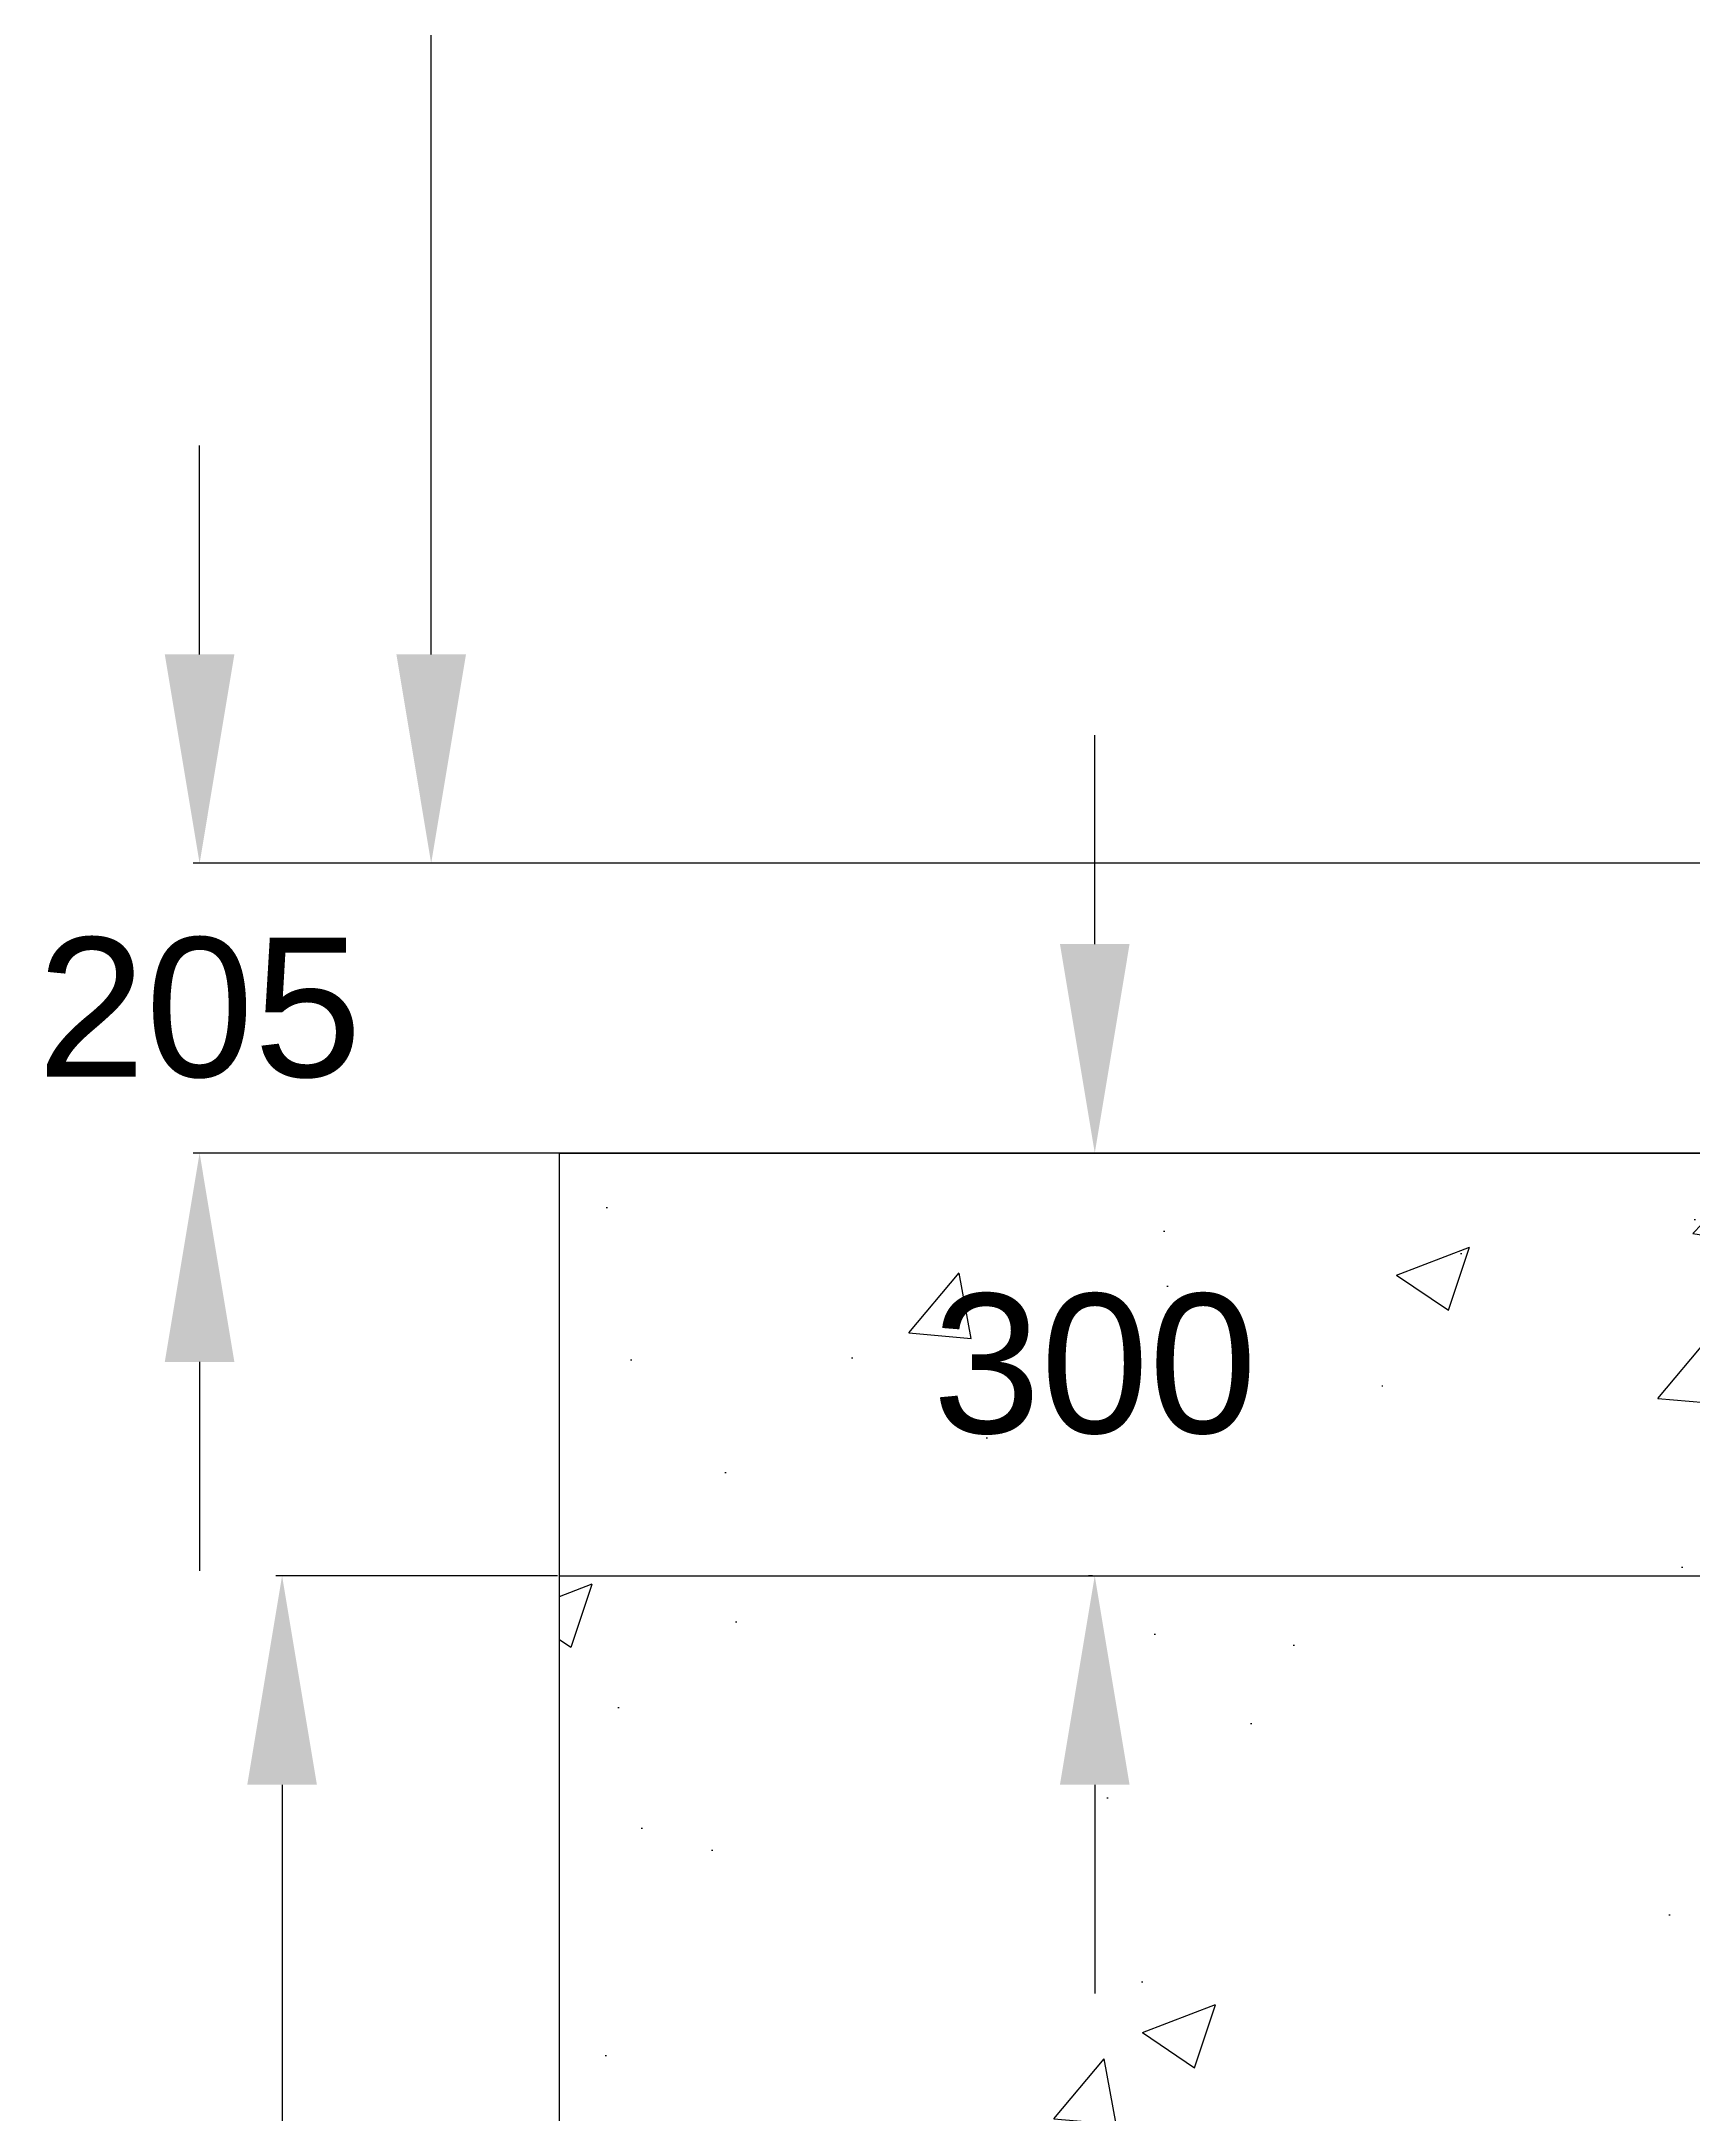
# Model space of a CAD drawing. Header units: inches. Extents: x 5487 to 6893, y 11 to 1027.
# Drawn here: x 5536.5 to 5584, y 356.9 to 416.4 of the extents above; entities that cross this region are included whole.
import ezdxf

# ---------------------------------------------------------------- set-up
doc = ezdxf.new("R2010")
doc.units = ezdxf.units.IN
doc.header["$MEASUREMENT"] = 0
doc.layers.add('DIMENSIONS', color=7, linetype='Continuous')
doc.styles.get("Standard").update_dxf_attribs({"font": 'arial.ttf', "height": 4})
doc.dimstyles.get("Standard").update_dxf_attribs({"dimtxt": 0.18, "dimasz": 6, "dimexe": 0.18, "dimexo": 0.0625, "dimgap": 0.09, "dimtad": 0, "dimtih": 1, "dimtoh": 1, "dimdec": 4, "dimzin": 0, "dimdsep": 46, "dimtxsty": 'Standard', "dimcen": 0.09, "dimadec": 0, "dimazin": 0, "dimtfac": 1, "dimtdec": 4, "dimtofl": 0, "dimtmove": 0, "dimatfit": 3, "dimfxl": 1, "dimtolj": 1, "dimtzin": 0, "dimarcsym": 0})

# ---------------------------------------------------------------- blocks, each defined once
blk = doc.blocks.new('*D66')
at = {"layer": 'Defpoints', "color": 0, "transparency": 16777216}
for p in [(5556.438, 453.604), (5547.69, 392.805), (5602.079, 392.805)]:
    blk.add_point(p, dxfattribs=at)
at = {"layer": 'DIMENSIONS', "color": 0, "lineweight": -2, "transparency": 16777216}
for p, q in [((5556.375, 453.604), (5547.51, 453.604)), ((5547.69, 447.604), (5547.69, 425.337)), ((5547.69, 398.805), (5547.69, 421.073)), ((5602.017, 392.805), (5547.51, 392.805))]:
    blk.add_line(p, q, dxfattribs=at)
at = {"layer": 'DIMENSIONS', "color": 0, "transparency": 16777216}
for points in [[(5546.69, 447.604), (5548.69, 447.604), (5547.69, 453.604)], [(5546.69, 398.805), (5548.69, 398.805), (5547.69, 392.805)]]:
    blk.add_solid(points, dxfattribs=at)
at = {"layer": 'DIMENSIONS', "color": 0, "transparency": 16777216, "insert": (5547.69, 423.205), "char_height": 4, "attachment_point": 5}
blk.add_mtext('\\A1;1625', dxfattribs=at)
blk = doc.blocks.new('*D67')
at = {"layer": 'Defpoints', "color": 0, "transparency": 16777216}
for p in [(5602.079, 392.805), (5541.037, 384.485), (5598.843, 384.485)]:
    blk.add_point(p, dxfattribs=at)
at = {"layer": 'DIMENSIONS', "color": 0, "lineweight": -2, "transparency": 16777216}
for p, q in [((5541.037, 398.805), (5541.037, 404.805)), ((5602.017, 392.805), (5540.857, 392.805)), ((5598.78, 384.485), (5540.857, 384.485)), ((5541.037, 378.485), (5541.037, 372.485))]:
    blk.add_line(p, q, dxfattribs=at)
at = {"layer": 'DIMENSIONS', "color": 0, "transparency": 16777216}
for points in [[(5540.037, 398.805), (5542.037, 398.805), (5541.037, 392.805)], [(5540.037, 378.485), (5542.037, 378.485), (5541.037, 384.485)]]:
    blk.add_solid(points, dxfattribs=at)
at = {"layer": 'DIMENSIONS', "color": 0, "transparency": 16777216, "insert": (5541.037, 388.645), "char_height": 4, "attachment_point": 5}
blk.add_mtext('\\A1;205', dxfattribs=at)
blk = doc.blocks.new('*D68')
at = {"layer": 'Defpoints', "color": 0, "transparency": 16777216}
for p in [(5566.752, 384.485), (5566.752, 372.346), (5566.752, 372.346)]:
    blk.add_point(p, dxfattribs=at)
at = {"layer": 'DIMENSIONS', "color": 0, "lineweight": -2, "transparency": 16777216}
for p, q in [((5566.752, 390.485), (5566.752, 396.485)), ((5566.69, 384.485), (5566.572, 384.485)), ((5566.69, 372.346), (5566.572, 372.346)), ((5566.752, 366.346), (5566.752, 360.346))]:
    blk.add_line(p, q, dxfattribs=at)
at = {"layer": 'DIMENSIONS', "color": 0, "transparency": 16777216}
for points in [[(5565.752, 390.485), (5567.752, 390.485), (5566.752, 384.485)], [(5565.752, 366.346), (5567.752, 366.346), (5566.752, 372.346)]]:
    blk.add_solid(points, dxfattribs=at)
at = {"layer": 'DIMENSIONS', "color": 0, "transparency": 16777216, "insert": (5566.752, 378.415), "char_height": 4, "attachment_point": 5}
blk.add_mtext('\\A1;300', dxfattribs=at)
blk = doc.blocks.new('*D70')
at = {"layer": 'Defpoints', "color": 0, "transparency": 16777216}
for p in [(5551.378, 372.346), (5543.407, 210.615), (5551.378, 210.615)]:
    blk.add_point(p, dxfattribs=at)
at = {"layer": 'DIMENSIONS', "color": 0, "lineweight": -2, "transparency": 16777216}
for p, q in [((5551.316, 372.346), (5543.227, 372.346)), ((5543.407, 366.346), (5543.407, 293.614)), ((5543.407, 216.615), (5543.407, 289.347)), ((5551.316, 210.615), (5543.227, 210.615))]:
    blk.add_line(p, q, dxfattribs=at)
at = {"layer": 'DIMENSIONS', "color": 0, "transparency": 16777216}
for points in [[(5542.407, 366.346), (5544.407, 366.346), (5543.407, 372.346)], [(5542.407, 216.615), (5544.407, 216.615), (5543.407, 210.615)]]:
    blk.add_solid(points, dxfattribs=at)
at = {"layer": 'DIMENSIONS', "color": 0, "transparency": 16777216, "insert": (5543.407, 291.48), "char_height": 4, "attachment_point": 5}
blk.add_mtext('\\A1;3348', dxfattribs=at)

msp = doc.modelspace()

# ---------------------------------------------------------------- hatches: boundary and pattern name
h = msp.add_hatch()
h.set_pattern_fill('AR-CONC', color=0, scale=3, style=0)
h.set_pattern_definition([(50, (0, 0), (21.517805, -1.882564), [2.25, -24.75]), (355, (0, 0), (-4.16254, 22.56576), [1.8, -19.8]), (100.4514, (1.793, -0.157), (17.35528, 20.68319), [1.912206, -21.03426]), (46.1842, (0, 6), (32.01723, -4.96557), [3.375, -37.125]), (96.6356, (2.668, 5.586), (28.03988, 29.22354), [2.8683, -31.55139]), (351.1842, (0, 6), (28.03986, 29.22356), [2.7, -29.7]), (21, (3, 4.5), (17.90721, -12.078567), [2.25, -24.75]), (326, (3, 4.5), (7.29946, 21.7545), [1.8, -19.8]), (71.4514, (4.492, 3.493), (25.20668, 9.675915), [1.912206, -21.03426]), (37.5, (0, 0), (0.364796, 9.986816), [0, -19.56, 0, -20.1, 0, -19.875]), (7.5, (0, 0), (7.892086, 11.832351), [0, -11.46, 0, -19.11, 0, -7.575]), (327.5, (-6.69, 0), (16.014673, -0.676646), [0, -7.5, 0, -23.4, 0, -31.05]), (317.5, (-9.69, 0), (17.495585, 3.00315), [0, -9.75, 0, -15.54, 0, -22.05])])
h.paths.add_polyline_path([(5771.82537, 384.48467), (5551.37836, 384.48467), (5551.37836, 372.34622), (5771.82537, 372.34622)])
h.paths.add_polyline_path([(5771.82537, 372.34622), (5551.37836, 372.34622), (5551.37836, 210.61462), (5771.82537, 210.61462)])
h.paths.add_polyline_path([(5771.82537, 210.61462), (5551.37836, 210.61462), (5551.37836, 186.35552), (5771.82537, 186.35552)])

# ---------------------------------------------------------------- linework, layer by layer
at = {"color": 0}
for points in [[(5551.37836, 186.35552), (5551.37836, 384.48467), (5801.78084, 384.48467)], [(5551.37836, 372.34622), (5801.44601, 372.34622)]]:
    msp.add_lwpolyline(points, dxfattribs=at)

# ---------------------------------------------------------------- dimensions: what is measured, and where the dimension line sits
at = {"layer": 'DIMENSIONS', "color": 0}
for base, p1, p2, text, picture, middle in [((5547.69045, 392.80542), (5556.4375, 453.60449), (5602.07921, 392.80542), '1625', '*D66', (5547.69045, 423.20496)), ((5541.03713, 384.48467), (5602.07921, 392.80542), (5598.84295, 384.48467), '205', '*D67', (5541.03713, 388.64504)), ((5566.75244, 372.34622), (5566.75244, 384.48467), (5566.75244, 372.34622), '300', '*D68', (5566.75244, 378.41545)), ((5543.40673, 210.61462), (5551.37836, 372.34622), (5551.37836, 210.61462), '3348', '*D70', (5543.40673, 291.48042))]:
    dim = msp.add_linear_dim(base=base, p1=p1, p2=p2, angle=90, text=text, dimstyle='Standard', dxfattribs=at)
    dim.commit()
    dim.dimension.update_dxf_attribs({"geometry": picture, "text_midpoint": middle})

doc.saveas('drawing.dxf')
